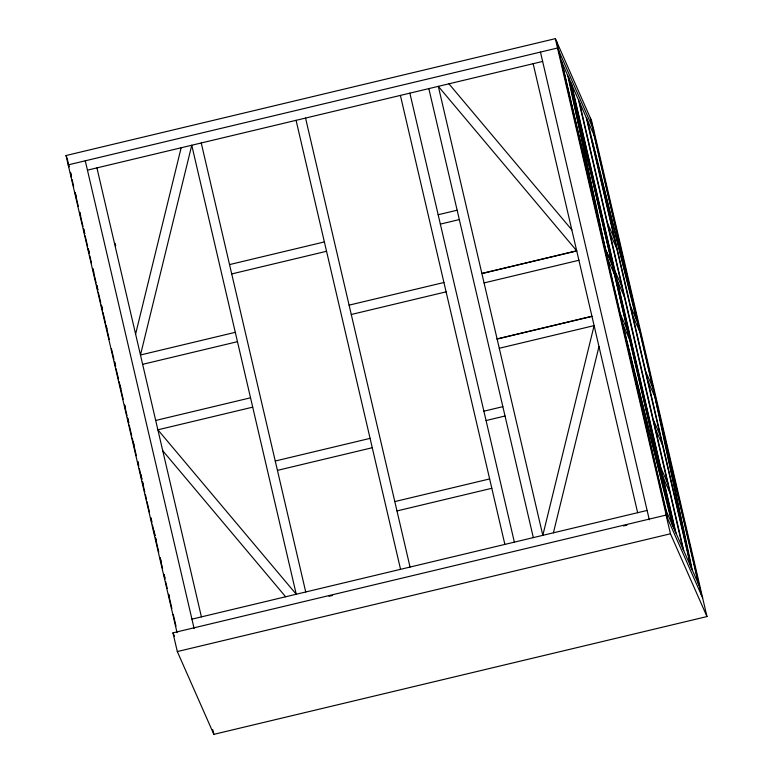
<?xml version="1.0" encoding="UTF-8"?>
<svg xmlns="http://www.w3.org/2000/svg" width="773" height="773" viewBox="0 0 773 773"><rect width="100%" height="100%" fill="white"/><g stroke="black" fill="none" stroke-linecap="round" stroke-linejoin="round"><path stroke-width="1.16" d="M135.604 334.081L181.153 147.769M553.41 532.819L598.978 346.536M177.036 632.585L66.024 155.528L555.362 38.65L591.606 120.801L706.976 616.564L213.85 734.35L177.317 651.562L172.959 632.855L666.094 515.079L702.628 597.858M87.446 170.157L542.646 61.434M229.542 264.579L324.37 241.93M438.175 214.749L457.143 210.217M231.716 273.932L326.554 251.283M440.349 224.102L459.317 219.571M235.292 332.322L140.473 355L191.762 145.237L296.243 594.244L157.876 429.807L252.713 407.158M349.096 305.142L443.924 282.493M481.869 273.458L576.706 250.81L438.33 86.354L542.81 535.351L594.108 325.617L499.271 348.265M481.888 273.565L576.726 250.916M142.638 364.334L237.475 341.676M351.271 314.495L446.108 291.846M484.072 282.918L578.9 260.269M155.702 420.454L250.529 397.805M497.097 338.912L591.934 316.263M497.126 339.038L591.963 316.389M275.256 461.017L370.083 438.368M483.888 411.188L502.856 406.656M277.43 470.371L372.267 447.722M486.062 420.541L505.03 416.009M394.81 501.58L489.638 478.931M396.984 510.934L491.821 488.285M191.926 619.154L647.127 510.431M329.027 596.283L332.545 595.442M623.492 525.949L627.009 525.109M177.317 651.562L670.442 533.785L706.976 616.564M448.929 83.822L571.836 229.89M162.745 450.727L285.643 596.775M593.79 130.154L557.536 48.003L68.198 164.881L69.039 166.794M560.976 60.226L594.698 136.637M597.703 200.932L599.114 204.12M607.539 223.223L614.564 239.137M599.887 210.285L601.288 213.474M609.713 232.576L616.748 248.491M666.162 510.818L561.681 61.821L605.346 248.858L612.371 264.772M605.249 249.032L612.274 264.946M615.047 271.188L622.072 287.102M630.507 306.214L637.532 322.128L586.968 119.129L691.458 568.126L654.944 396.964L647.919 381.041M607.423 258.385L614.448 274.299M617.231 280.541L624.255 296.465M632.681 315.568L639.706 331.482M620.448 314.379L627.512 330.429M645.745 371.687L652.77 387.611M629.657 339.656L622.632 323.732L673.186 526.732L568.706 77.735L605.346 248.858M643.416 397.37L644.827 400.549M653.253 419.652L660.277 435.576M645.59 406.724L647.001 409.903M655.427 429.015L662.451 444.929M660.76 467.626L667.785 483.54M662.944 476.98L669.969 492.894M665.466 509.223L699.188 585.634M66.024 155.528L66.865 157.441M172.959 632.855L174.427 636.169M591.838 140.048L636.749 320.351M627.492 344.652L672.404 524.954M590.35 117.931L701.362 594.988M593.993 135.053L698.483 584.05M586.272 117.535L690.753 566.532M579.248 101.621L683.728 550.618M578.542 100.026L683.023 549.023M571.518 84.102L675.998 533.099M570.812 82.508L675.302 531.515M568.706 77.725L673.892 528.326M556.628 41.52L667.64 518.577M555.362 38.65L666.374 515.707M666.094 515.079L670.442 533.785M540.462 52.081L649.301 519.785M533.157 63.705L637.648 512.702M428.841 88.615L533.331 537.612M409.874 93.147L514.364 542.144M400.395 95.408L504.875 544.414M305.557 118.066L410.048 567.063M296.078 120.327L400.559 569.324M201.241 142.976L305.731 591.973M115.08 243.311L115.699 245.988M96.925 167.896L201.415 616.893M85.272 160.803L194.11 628.507M212.759 729.673L213.85 734.35M70.556 172.447L71.377 175.973M75.203 192.429L76.025 195.946M79.851 212.401L80.672 215.928M83.687 228.856L84.779 233.552M88.335 248.829L89.156 252.356M92.982 268.811L93.804 272.338M96.809 285.266L97.9 289.962M101.456 305.238L102.548 309.944M106.104 325.22L106.925 328.738M114.588 361.648L115.679 366.344M120.057 385.147L120.878 388.674M124.704 405.129L125.526 408.656M127.709 418.048L128.801 422.754M133.178 441.557L134 445.084M137.826 461.529L138.647 465.056M140.841 474.458L141.932 479.163M142.474 481.511L143.295 485.038M150.957 517.939L151.779 521.466M153.962 530.867L155.054 535.563M155.605 537.921L156.426 541.438M160.253 557.893L161.074 561.42M164.079 574.349L164.9 577.875M168.727 594.321L169.548 597.848M67.145 158.426L69.048 166.61M70.411 172.456L71.502 177.133M72.053 179.481L73.686 186.535M75.058 192.409L78.344 206.517M79.706 212.391L82.991 226.499M83.532 228.847L84.634 233.552M85.175 235.9L87.639 246.481M88.19 248.829L89.282 253.534M89.832 255.882L91.465 262.936M92.837 268.811L96.123 282.918M96.664 285.266L97.756 289.972M98.306 292.32L100.77 302.9M101.311 305.248L102.413 309.954M102.954 312.302L105.418 322.882M105.969 325.23L109.244 339.337M111.438 348.739L113.902 359.319M114.443 361.667L115.535 366.373M116.085 368.721L118.549 379.301M119.09 381.649L123.197 399.283M124.569 405.158L127.023 415.739M127.574 418.087L128.666 422.792M129.217 425.14L131.681 435.721M132.222 438.069L136.328 455.703M137.691 461.578L138.792 466.283M139.333 468.631L141.797 479.212M142.348 481.56L144.802 492.14M145.353 494.488L146.445 499.194M146.996 501.542L149.46 512.122M150.822 517.997L151.914 522.703M152.465 525.051L154.929 535.631M155.47 537.979L158.755 552.086M160.127 557.961L162.581 568.542M163.953 574.416L165.045 579.112M165.596 581.47L167.239 588.524M168.601 594.398L171.886 608.506M173.249 614.38L175.983 626.13M567.913 75.947L600.466 227.938M659.813 417.884L692.241 569.904"/></g></svg>
